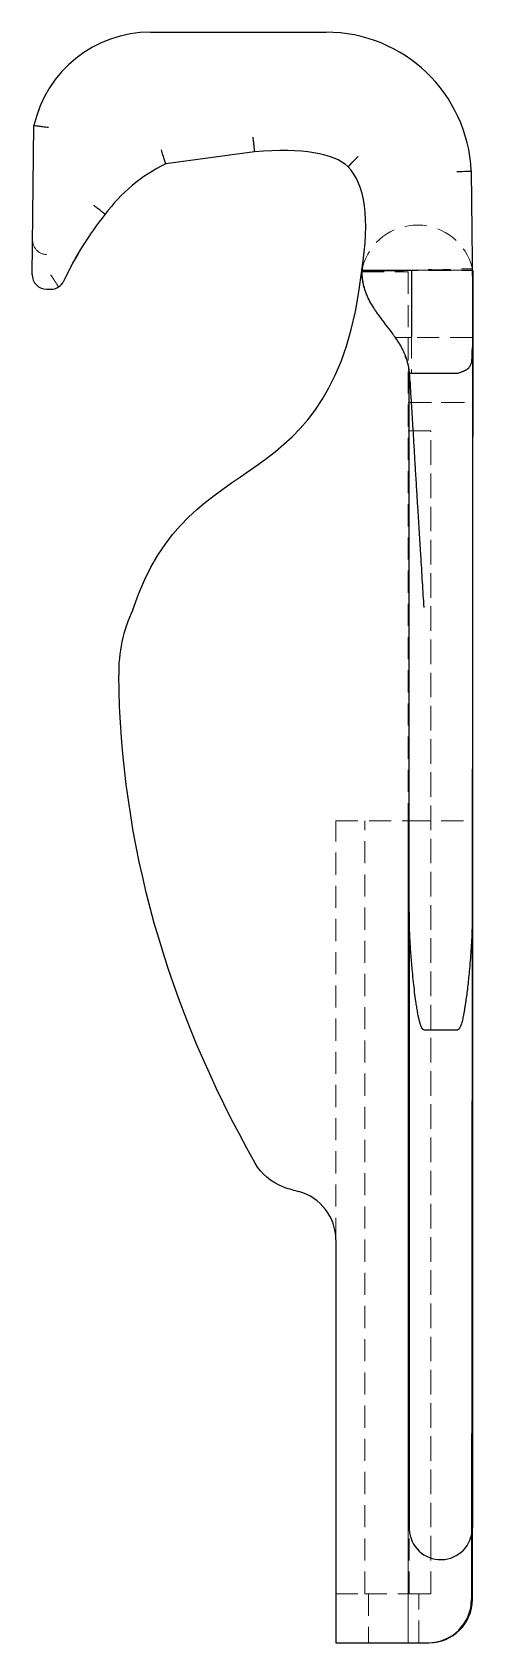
# Model space of a CAD drawing. Header units: millimetres. Extents: x 33 to 236, y 11 to 171.
# Drawn here: x 210.3 to 235.6, y 10.8 to 103.2 of the extents above; entities that cross this region are included whole.
import ezdxf

# ---------------------------------------------------------------- set-up
doc = ezdxf.new("R2010")
doc.units = ezdxf.units.MM
doc.linetypes.add('HIDDEN', pattern=[1.905, 1.27, -0.635])

msp = doc.modelspace()

# ---------------------------------------------------------------- linework, layer by layer
at = {"color": 7, "linetype": 'Continuous', "lineweight": 25}
for p, q in [((217.139, 103.209), (227.208, 103.209)), ((210.349, 89.297), (210.45, 97.858)), ((223.111, 96.352), (218.009, 95.653)), ((235.535, 95.246), (235.6, 88.373)), ((229.302, 89.715), (229.259, 89.524)), ((229.265, 89.544), (229.291, 89.544)), ((230.089, 89.538), (231.656, 89.538)), ((231.656, 89.538), (232.11, 89.563)), ((232.11, 89.563), (232.11, 85.755)), ((235.625, 89.544), (235.555, 13.28)), ((235.588, 89.632), (235.6, 89.632)), ((235.589, 89.544), (235.625, 89.544)), ((211.178, 88.458), (211.413, 88.458)), ((211.413, 88.458), (211.489, 88.458)), ((235.6, 88.373), (235.6, 85.117)), ((231.979, 83.651), (234.771, 83.651)), ((235.596, 57.958), (235.6, 57.958)), ((231.982, 52.743), (231.982, 17.293)), ((235.6, 52.743), (235.6, 17.375)), ((232.811, 45.972), (234.771, 45.972)), ((227.769, 33.912), (227.769, 10.795)), ((235.6, 13.278), (235.6, 17.375)), ((227.769, 10.795), (233.068, 10.795)), ((227.769, 10.791), (227.769, 10.795)), ((227.769, 10.791), (231.914, 10.791)), ((231.914, 10.791), (231.914, 10.795)), ((231.914, 10.791), (233.113, 10.791))]:
    msp.add_line(p, q, dxfattribs=at)
at = {"color": 7, "linetype": 'HIDDEN', "lineweight": 18}
for p, q in [((229.255, 89.458), (231.914, 89.458)), ((229.259, 89.524), (235.588, 89.632)), ((229.265, 89.458), (231.914, 89.458)), ((229.291, 89.544), (235.589, 89.544)), ((230.102, 89.545), (234.76, 89.545)), ((231.914, 89.458), (231.914, 84.108)), ((231.914, 89.458), (231.914, 10.795)), ((234.76, 89.545), (235.589, 89.545)), ((232.11, 85.694), (231.171, 85.694)), ((235.6, 85.694), (231.914, 85.694)), ((235.6, 85.694), (231.914, 85.694)), ((231.914, 81.964), (235.6, 81.964)), ((231.982, 81.964), (235.6, 81.964)), ((231.914, 80.339), (231.982, 80.339)), ((231.982, 80.339), (233.226, 80.339)), ((231.982, 80.339), (233.226, 80.339)), ((233.226, 15.655), (233.226, 80.339)), ((233.226, 13.61), (233.226, 80.339)), ((227.769, 33.912), (227.769, 57.958)), ((227.769, 57.958), (231.914, 57.958)), ((229.427, 13.61), (229.427, 57.958)), ((231.914, 10.795), (231.914, 57.958)), ((231.914, 57.958), (235.596, 57.958)), ((233.226, 13.61), (233.226, 57.958)), ((231.982, 13.61), (231.982, 17.293)), ((231.982, 13.61), (231.982, 17.293)), ((227.769, 13.61), (229.427, 13.61)), ((229.427, 13.61), (231.982, 13.61)), ((229.634, 13.61), (229.634, 10.791)), ((231.914, 13.61), (231.982, 13.61)), ((231.982, 13.61), (233.226, 13.61)), ((231.982, 13.61), (233.226, 13.61)), ((232.535, 10.795), (232.535, 13.61)), ((232.535, 10.791), (232.535, 13.61))]:
    msp.add_line(p, q, dxfattribs=at)
at = {"color": 7, "linetype": 'Continuous', "lineweight": 25}
for centre, radius, start, end in [((217.139, 96.352), 6.857, 90, 167.3067), ((227.208, 94.873), 8.335, 2.56573, 90), ((228.726, 81.312), 18.233, 141.09037, 155.26826), ((211.178, 89.287), 0.829, 179.32309, 270), ((211.413, 89.287), 0.829, 270, 335.26826), ((223.616, 66.496), 8.306, 154.51287, 181.31086), ((224.902, 33.912), 2.867, 0, 74.8822), ((233.79, 17.375), 1.81, 182.60079, 0), ((233.068, 13.282), 2.487, 270, 359.94728), ((233.113, 13.278), 2.487, 270, 0)]:
    msp.add_arc(centre, radius, start, end, dxfattribs=at)
at = {"color": 7, "linetype": 'HIDDEN', "lineweight": 18}
for centre, radius, start, end in [((232.441, 88.901), 3.243, 13.02737, 165.46489), ((211.201, 91.278), 0.828, 179.3571, 270.03212)]:
    msp.add_arc(centre, radius, start, end, dxfattribs=at)
at = {"color": 7, "linetype": 'Continuous', "lineweight": 25}
for points, knots in [([(210.45, 97.858), (210.45, 97.858), (210.471, 97.856), (210.555, 97.846), (210.617, 97.839), (210.769, 97.821), (210.862, 97.809), (211.06, 97.785), (211.17, 97.772), (211.278, 97.758)], [0, 0, 0, 0, 0.25, 0.25, 0.5, 0.5, 0.75, 0.75, 1, 1, 1, 1]), ([(223.111, 96.352), (223.111, 96.353), (223.111, 96.355), (223.11, 96.371), (223.107, 96.399), (223.103, 96.441), (223.097, 96.499), (223.089, 96.573), (223.079, 96.664), (223.068, 96.772), (223.054, 96.895), (223.04, 97.032), (223.029, 97.128), (223.024, 97.177)], [0, 0, 0, 0, 0.068341, 0.141197, 0.218566, 0.30045, 0.386848, 0.477759, 0.573184, 0.673121, 0.77757, 0.88653, 1, 1, 1, 1]), ([(218.009, 95.652), (218.009, 95.653), (218.008, 95.655), (218.004, 95.669), (217.997, 95.692), (217.987, 95.726), (217.973, 95.77), (217.956, 95.824), (217.932, 95.904), (217.898, 96.014), (217.852, 96.156), (217.806, 96.305), (217.777, 96.407), (217.763, 96.456)], [0, 0, 0, 0, 0.065068, 0.132762, 0.202857, 0.275047, 0.348957, 0.42415, 0.500144, 0.631028, 0.759412, 0.882987, 1, 1, 1, 1]), ([(228.467, 95.49), (228.468, 95.49), (228.468, 95.491), (228.473, 95.495), (228.485, 95.506), (228.507, 95.529), (228.545, 95.567), (228.602, 95.626), (228.683, 95.71), (228.788, 95.818), (228.912, 95.946), (229.001, 96.038), (229.046, 96.084)], [0, 0, 0, 0, 0.037797, 0.088779, 0.153868, 0.233968, 0.329707, 0.441084, 0.567028, 0.705035, 0.851078, 1, 1, 1, 1]), ([(234.707, 95.209), (234.924, 95.219), (235.139, 95.229), (235.446, 95.242), (235.535, 95.246), (235.535, 95.246)], [0, 0, 0, 0, 0.5, 0.5, 1, 1, 1, 1]), ([(214.539, 92.764), (214.538, 92.764), (214.537, 92.766), (214.523, 92.776), (214.498, 92.795), (214.459, 92.824), (214.405, 92.866), (214.333, 92.921), (214.244, 92.99), (214.137, 93.072), (214.014, 93.167), (213.927, 93.234), (213.882, 93.269)], [0, 0, 0, 0, 0.069097, 0.145067, 0.227908, 0.317618, 0.414195, 0.517637, 0.627942, 0.745106, 0.869126, 1, 1, 1, 1]), ([(229.969, 87.357), (229.868, 87.52), (229.618, 87.92), (229.335, 88.652), (229.286, 89.235), (229.26, 89.538)], [0, 0, 0, 0, 0.24764, 0.609116, 1, 1, 1, 1]), ([(229.26, 89.538), (229.26, 89.538), (229.282, 89.538), (229.365, 89.538), (229.426, 89.538), (229.656, 89.538), (229.87, 89.538), (230.089, 89.538)], [0, 0, 0, 0, 0.25, 0.25, 0.5, 0.5, 1, 1, 1, 1]), ([(229.8, 87.606), (229.776, 87.649), (229.728, 87.736), (229.66, 87.87), (229.595, 88.01), (229.534, 88.155), (229.476, 88.307), (229.424, 88.465), (229.37, 88.661), (229.321, 88.886), (229.29, 89.097), (229.276, 89.253), (229.269, 89.355), (229.266, 89.437), (229.264, 89.496), (229.264, 89.537), (229.264, 89.543), (229.264, 89.545)], [0, 0, 0, 0, 0.064674, 0.131023, 0.199389, 0.270118, 0.343564, 0.420088, 0.500066, 0.627983, 0.748845, 0.810838, 0.864372, 0.909397, 0.946191, 0.975674, 1, 1, 1, 1]), ([(229.8, 87.606), (229.832, 87.551), (229.9, 87.435), (230.013, 87.259), (230.142, 87.069), (230.286, 86.868), (230.508, 86.572), (230.759, 86.243), (230.987, 85.941), (231.145, 85.733), (231.266, 85.555), (231.394, 85.355), (231.507, 85.161), (231.607, 84.974), (231.708, 84.759), (231.805, 84.512), (231.889, 84.228), (231.95, 83.941), (231.97, 83.747), (231.979, 83.651)], [0, 0, 0, 0, 0.041863, 0.087724, 0.137628, 0.191609, 0.249692, 0.380275, 0.462813, 0.497306, 0.551843, 0.603569, 0.652553, 0.698874, 0.742626, 0.808198, 0.872643, 0.93642, 1, 1, 1, 1]), ([(234.816, 83.658), (234.845, 83.668), (234.901, 83.688), (234.98, 83.717), (235.051, 83.744), (235.114, 83.771), (235.168, 83.796), (235.215, 83.82), (235.311, 83.876), (235.43, 83.974), (235.524, 84.137), (235.567, 84.328), (235.588, 84.546), (235.599, 84.815), (235.6, 85.011), (235.6, 85.117)], [0, 0, 0, 0, 0.046102, 0.088742, 0.127926, 0.163664, 0.195972, 0.224866, 0.250373, 0.384503, 0.499719, 0.592459, 0.704957, 0.840226, 1, 1, 1, 1]), ([(235.6, 85.117), (235.6, 84.741), (235.6, 84.024), (235.6, 83.005), (235.6, 82.093), (235.6, 81.29), (235.6, 80.267), (235.6, 79.017), (235.6, 77.534), (235.6, 75.837), (235.6, 73.976), (235.6, 72.033), (235.6, 70.224), (235.6, 68.921), (235.6, 67.786), (235.6, 66.935), (235.6, 65.992), (235.6, 64.853), (235.6, 63.394), (235.6, 61.821), (235.6, 60.547), (235.6, 59.584), (235.6, 58.57), (235.6, 57.505), (235.6, 56.388), (235.6, 55.22), (235.6, 54.001), (235.6, 53.167), (235.6, 52.743)], [0, 0, 0, 0, 0.031004, 0.059068, 0.084195, 0.106388, 0.125654, 0.16934, 0.211295, 0.251625, 0.316153, 0.376867, 0.434133, 0.500801, 0.518837, 0.56325, 0.597656, 0.625516, 0.688728, 0.749225, 0.777123, 0.805889, 0.83559, 0.866284, 0.898026, 0.930864, 0.964842, 1, 1, 1, 1]), ([(231.981, 83.648), (231.955, 83.927), (231.922, 84.267), (231.764, 84.564), (231.735, 84.616)], [0, 0, 0, 0, 0.82203, 1, 1, 1, 1]), ([(231.979, 83.651), (231.995, 83.441), (232.027, 82.988), (232.074, 82.265), (232.124, 81.456), (232.177, 80.574), (232.232, 79.632), (232.291, 78.643), (232.352, 77.62), (232.413, 76.64), (232.471, 75.718), (232.523, 74.865), (232.575, 74.03), (232.625, 73.216), (232.674, 72.424), (232.721, 71.657), (232.767, 70.911), (232.797, 70.433), (232.811, 70.195)], [0, 0, 0, 0, 0.043777, 0.094381, 0.151112, 0.213209, 0.279874, 0.350295, 0.42368, 0.499282, 0.562843, 0.626214, 0.689278, 0.751974, 0.814305, 0.87633, 0.938171, 1, 1, 1, 1]), ([(231.982, 52.743), (231.982, 52.96), (231.982, 53.39), (231.982, 54.027), (231.982, 54.652), (231.982, 55.262), (231.982, 55.859), (231.982, 56.443), (231.982, 57.014), (231.982, 57.571), (231.982, 58.114), (231.982, 58.645), (231.982, 59.161), (231.982, 59.665), (231.982, 60.155), (231.982, 60.631), (231.982, 61.582), (231.982, 62.98), (231.982, 64.729), (231.982, 65.99), (231.982, 66.871), (231.982, 67.398), (231.982, 67.942), (231.982, 68.502), (231.982, 69.077), (231.982, 69.635), (231.982, 70.177), (231.982, 70.701), (231.982, 71.623), (231.982, 73.031), (231.982, 74.673), (231.982, 76.063), (231.982, 77.163), (231.982, 78.327), (231.982, 79.555), (231.982, 80.847), (231.982, 82.203), (231.982, 83.132), (231.982, 83.605)], [0, 0, 0, 0, 0.018761, 0.037196, 0.055309, 0.073107, 0.090593, 0.107775, 0.124659, 0.14125, 0.157556, 0.173584, 0.189342, 0.204836, 0.220077, 0.235072, 0.24983, 0.311031, 0.373599, 0.435762, 0.456573, 0.477384, 0.498194, 0.521554, 0.543838, 0.565057, 0.585221, 0.604343, 0.622436, 0.683799, 0.746916, 0.778678, 0.811812, 0.846379, 0.882435, 0.92003, 0.959205, 1, 1, 1, 1]), ([(234.771, 83.651), (234.779, 83.651), (234.794, 83.652), (234.809, 83.656), (234.816, 83.658)], [0, 0, 0, 0, 0.493154, 1, 1, 1, 1]), ([(232.811, 45.972), (232.804, 45.973), (232.787, 45.975), (232.763, 45.99), (232.74, 46.013), (232.717, 46.045), (232.694, 46.086), (232.671, 46.136), (232.648, 46.195), (232.624, 46.263), (232.601, 46.339), (232.577, 46.425), (232.553, 46.52), (232.529, 46.623), (232.506, 46.736), (232.481, 46.858), (232.457, 46.989), (232.433, 47.128), (232.409, 47.277), (232.384, 47.435), (232.343, 47.719), (232.287, 48.14), (232.221, 48.71), (232.15, 49.412), (232.081, 50.219), (232.025, 51.101), (231.989, 51.937), (231.985, 52.479), (231.982, 52.743)], [0, 0, 0, 0, 0.0033937, 0.0072708, 0.0119587, 0.0176463, 0.0244396, 0.0324008, 0.0415681, 0.0519664, 0.063613, 0.0765199, 0.090696, 0.1061479, 0.122881, 0.1408992, 0.1602057, 0.1808033, 0.2026941, 0.2258799, 0.2503622, 0.327803, 0.4110632, 0.5001641, 0.6353736, 0.7637059, 0.8852235, 1, 1, 1, 1]), ([(235.6, 52.743), (235.599, 52.569), (235.597, 52.214), (235.581, 51.672), (235.557, 51.109), (235.521, 50.526), (235.476, 49.923), (235.414, 49.213), (235.333, 48.435), (235.25, 47.785), (235.187, 47.362), (235.152, 47.141), (235.117, 46.939), (235.082, 46.756), (235.047, 46.593), (235.012, 46.448), (234.978, 46.323), (234.944, 46.217), (234.91, 46.13), (234.877, 46.062), (234.843, 46.013), (234.809, 45.979), (234.783, 45.974), (234.771, 45.972)], [0, 0, 0, 0, 0.075784, 0.154561, 0.236353, 0.321182, 0.409067, 0.500025, 0.631549, 0.750052, 0.785344, 0.817873, 0.847642, 0.87466, 0.898936, 0.920483, 0.93932, 0.955475, 0.968992, 0.979948, 0.988491, 0.994935, 1, 1, 1, 1])]:
    msp.add_open_spline(points, degree=3, knots=knots, dxfattribs=at)
for points in [[(228.468, 95.49), (227.637, 96.269), (225.851, 96.556), (223.111, 96.352)], [(218.009, 95.653), (216.595, 94.957), (215.438, 93.994), (214.539, 92.764)], [(229.264, 89.545), (229.725, 92.505), (229.46, 94.486), (228.468, 95.49)], [(216.118, 70.071), (219.373, 79.996), (227.661, 75.88), (229.265, 89.544)], [(232.11, 83.598), (232.046, 83.623), (232.003, 83.639), (231.988, 83.645)], [(223.142, 38.317), (218.035, 47.352), (215.424, 56.682), (215.312, 66.306)], [(224.776, 36.935), (224.039, 37.234), (223.494, 37.695), (223.142, 38.317)], [(224.776, 36.935), (225.104, 36.844), (225.395, 36.759), (225.649, 36.68)]]:
    msp.add_open_spline(points, degree=3, dxfattribs=at)
at = {"color": 7, "linetype": 'HIDDEN', "lineweight": 18}
for points, knots in [([(229.046, 96.084), (229.024, 96.062), (228.981, 96.018), (228.918, 95.952), (228.857, 95.889), (228.799, 95.829), (228.745, 95.774), (228.697, 95.723), (228.653, 95.679), (228.616, 95.64), (228.583, 95.606), (228.556, 95.579), (228.534, 95.556), (228.516, 95.538), (228.502, 95.523), (228.491, 95.513), (228.483, 95.504), (228.477, 95.499), (228.473, 95.495), (228.47, 95.492), (228.468, 95.491), (228.468, 95.49), (228.467, 95.49), (228.467, 95.49)], [0, 0, 0, 0, 0.070966, 0.141937, 0.212308, 0.281488, 0.348926, 0.414129, 0.476675, 0.536225, 0.592524, 0.645393, 0.694726, 0.740477, 0.782648, 0.821283, 0.856449, 0.888236, 0.916743, 0.942072, 0.964327, 0.983606, 1, 1, 1, 1]), ([(212.799, 90.194), (212.831, 90.253), (212.903, 90.384), (213.014, 90.575), (213.087, 90.697), (213.125, 90.76)], [0, 0, 0, 0, 0.284716, 0.626905, 1, 1, 1, 1]), ([(212.166, 88.94), (212.199, 89.011), (212.266, 89.154), (212.364, 89.356), (212.46, 89.548), (212.522, 89.669), (212.553, 89.729)], [0, 0, 0, 0, 0.25173, 0.502304, 0.751726, 1, 1, 1, 1]), ([(211.878, 88.571), (211.869, 88.585), (211.849, 88.615), (211.814, 88.669), (211.773, 88.731), (211.726, 88.804), (211.66, 88.904), (211.558, 89.064), (211.468, 89.202), (211.413, 89.287)], [0, 0, 0, 0, 0.087087, 0.180307, 0.279857, 0.385909, 0.498623, 0.692016, 1, 1, 1, 1]), ([(229.264, 89.545), (229.264, 89.545), (229.266, 89.545), (229.279, 89.545), (229.299, 89.545), (229.337, 89.545), (229.402, 89.545), (229.507, 89.545), (229.634, 89.545), (229.78, 89.545), (229.938, 89.545), (230.048, 89.545), (230.102, 89.545)], [0, 0, 0, 0, 0.062392, 0.124582, 0.18721, 0.250906, 0.375822, 0.499891, 0.623443, 0.749048, 0.875064, 1, 1, 1, 1]), ([(232.11, 85.755), (232.11, 85.388), (232.11, 85.025), (232.11, 84.492), (232.11, 84.315), (232.11, 84.049), (232.11, 83.96), (232.11, 83.78), (232.11, 83.689), (232.11, 83.598)], [0, 0, 0, 0, 0.5, 0.5, 0.75, 0.75, 0.875, 0.875, 1, 1, 1, 1])]:
    msp.add_open_spline(points, degree=3, knots=knots, dxfattribs=at)
msp.add_open_spline([(231.988, 83.645), (231.983, 83.647), (231.981, 83.648), (231.981, 83.648)], degree=3, dxfattribs=at)

doc.saveas('drawing.dxf')
